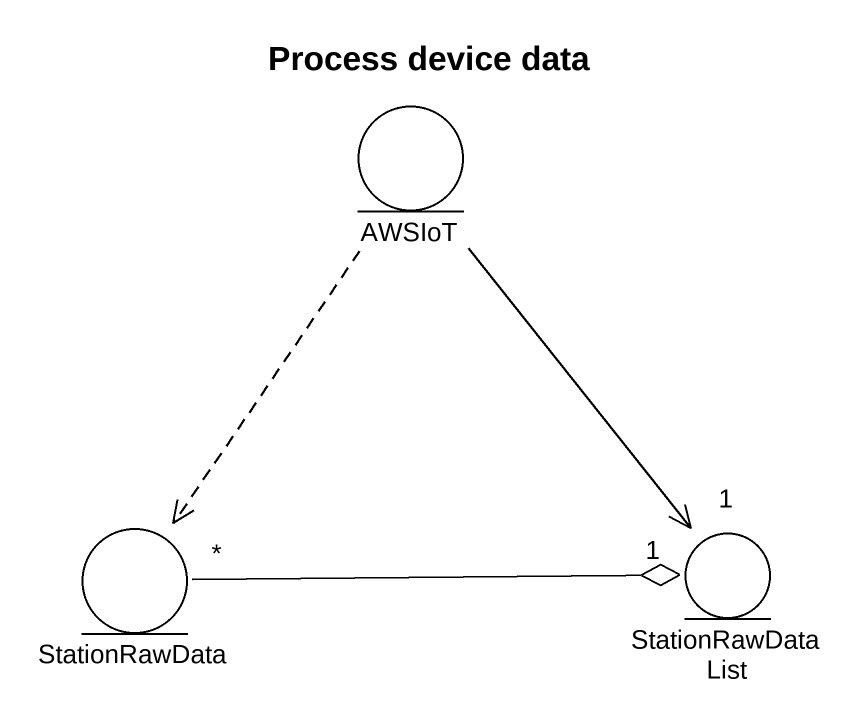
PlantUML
@startuml
title Process device data
entity AWSIoT
entity StationRawData
entity StationRawDataList
AWSIoT ..> StationRawData
AWSIoT --> "1" StationRawDataList
StationRawData "*" -right-o "1" StationRawDataList
@enduml
